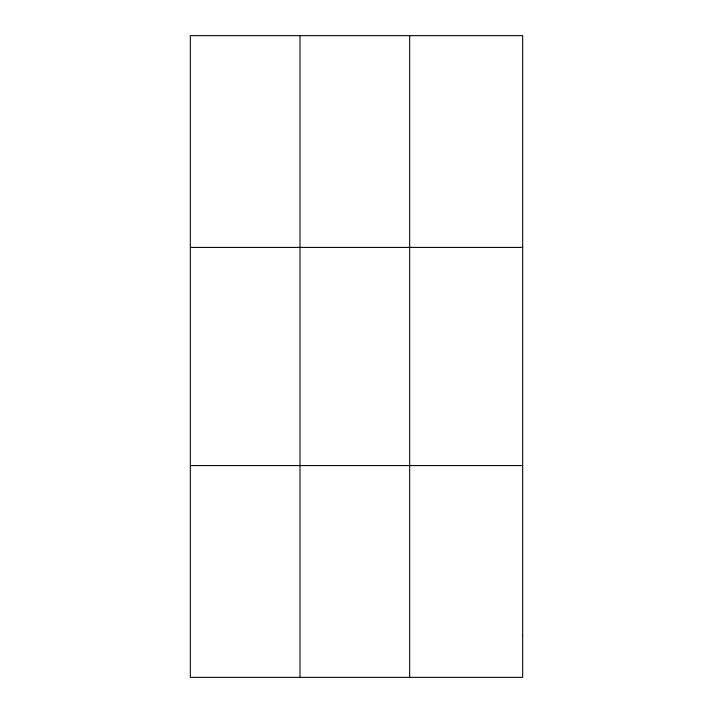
<?xml version="1.0" encoding="UTF-8"?>
<svg xmlns="http://www.w3.org/2000/svg" width="713" height="713" viewBox="0 0 713 713"><rect width="100%" height="100%" fill="white"/><g stroke="black" fill="none" stroke-linecap="round" stroke-linejoin="round"><path stroke-width="1.07" d="M300.004 35.65L300.004 677.35M409.672 35.65L409.672 677.35M190.335 247.411L522.665 247.411M190.335 465.589L522.665 465.589M522.665 634.998L522.665 677.35L190.335 677.35L190.335 35.65L522.665 35.65L522.665 634.998"/></g></svg>
